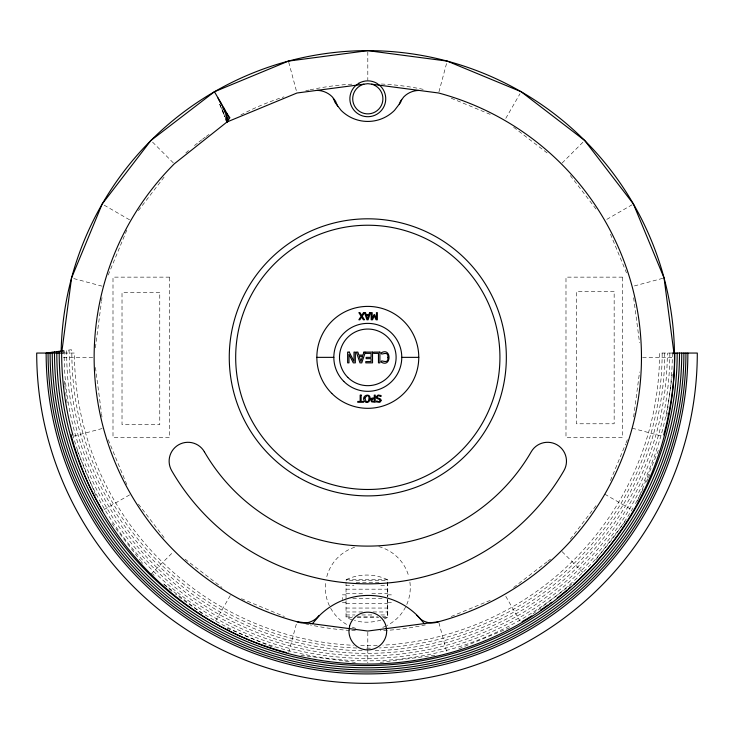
<?xml version="1.0" encoding="UTF-8"?>
<svg xmlns="http://www.w3.org/2000/svg" width="734" height="734" viewBox="0 0 734 734"><rect width="100%" height="100%" fill="white"/><g stroke="black" fill="none" stroke-linecap="round" stroke-linejoin="round"><path stroke-width="0.55" stroke-dasharray="3.67 2.75" d="M95.392 347.778L101.365 302.408M101.512 301.27L102.109 296.729M633.635 416.949L639.562 371.973M666.747 416.325L672.573 372.101M288.719 652.517L296.674 622.808M438.932 91.906L446.896 62.197M108.228 275.002L126.89 229.944M610.459 480.577L625.643 443.905M626.084 442.859L627.386 439.712M637.36 501.203L658.811 449.419M215.594 621.001L230.393 595.357M505.781 118.376L520.021 93.713M138.387 210.621L164.618 176.435M570.3 539.178L596.531 504.992M595.824 559.712L625.065 521.599M150.929 574.236L173.481 551.684M562.125 163.031L583.879 141.286M513.644 587.466L546.931 561.923M547.83 561.235L550.528 559.161M532.957 613.918L573.786 582.585M104.164 509.57L129.808 494.762M606.789 219.383L632.433 204.575M346.035 598.614L346.035 579.741C358.954 573.493 374.643 573.493 387.561 579.741L387.561 596.659M384.277 618.918L387.561 617.487L387.561 599.595M451.208 616.505L492.074 599.577M458.814 648.801L510.589 627.35M73.749 436.152L102.356 428.482M634.359 285.939L662.958 278.269M380.9 620.092C372.34 622.68 363.055 622.918 354.421 620.551M380.276 662.426L436.978 654.957M64.152 353.054L74.446 353.054A292.554 292.554 0 0 0 353.366 645.287M672.005 353.054L659.554 353.054A292.554 292.554 0 0 1 382.909 645.168M63.372 357.357L92.989 357.357M642.617 357.357L673.372 357.357M346.035 579.741L387.745 579.741L387.745 580.383L346.035 580.383M356.137 582.273L379.854 582.273M346.035 585.264L353.926 585.264M380.827 585.264L387.745 585.264M346.035 589.182L387.745 589.182M346.035 593.733L365.202 593.733M371.844 593.733L387.745 593.733M346.035 594.843L342.264 594.843L342.264 599.595M387.745 594.843L391.332 594.843L391.332 597.641M352.77 598.614L383.075 598.614M346.035 602.394L342.264 602.394L342.264 601.88M387.745 602.394L391.332 602.394L391.332 601.284M346.035 603.504L387.745 603.504M346.035 608.055L387.745 608.055M346.035 611.963L362.945 611.963M372.973 611.963L387.745 611.963M346.035 614.964L355.054 614.964M361.752 614.964L374.221 614.964M380.827 614.964L387.745 614.964M346.035 616.844L352.797 616.844M357.311 616.844L377.606 616.844M382.111 616.844L387.745 616.844M346.035 600.568L346.035 617.487L352.797 617.487M357.256 617.487L378.726 617.487M383.075 617.487L387.745 617.487L387.745 598.614M300.894 655.251L355.329 662.426M73.749 278.562L102.356 286.232M632.158 428.188L662.958 436.446M351.852 619.799L346.035 617.487M451.208 98.209L492.074 115.137M241.44 598.705L284.397 616.505M227.136 628.221L274.681 647.92M104.164 205.144L129.808 219.952M604.816 494.193L632.433 510.139M513.644 127.248L548.729 154.177M185.078 559.161L221.971 587.466M163.636 583.98L202.657 613.918M152.544 142.093L173.481 163.031M562.125 551.684L583.879 573.428M570.3 175.536L596.531 209.722M138.387 504.093L164.618 538.279M111.935 523.415L140.488 560.62M141.185 561.528L142.57 563.345M505.781 596.338L520.021 621.001M610.459 234.137L626.515 272.901M219.64 104.256L224.824 116.779M108.228 439.712L126.89 484.77M77.235 450.474L96.062 495.918M219.815 104.2L224.879 116.761L220.879 106.302M222.732 110.54L224.668 115.752M288.719 62.197L296.674 91.906M438.932 622.808L446.896 652.517M633.635 297.765L639.562 342.741M95.457 367.477L101.384 412.453M101.531 413.572L101.971 416.949M68.868 350.054L69.262 353.054A297.738 297.738 0 0 0 363.596 650.764M64.234 381.175L64.684 384.57M64.831 385.708L65.574 391.378M65.73 392.516L66.473 398.186M66.62 399.314L67.216 403.856M387.745 582.273L387.745 596.724M367.807 51.793L367.807 80.263M367.807 632.176L367.807 648.122M367.807 649.26L367.807 662.921M409.911 582.08A42.471 42.471 0 0 1 387.093 625.46M386.093 625.946A42.471 42.471 0 0 1 381.974 627.662M355.751 628.341A42.471 42.471 0 0 1 351.549 626.854M346.567 624.405A42.471 42.471 0 0 1 325.703 582.08M326.786 576.63A42.471 42.471 0 0 1 355.751 546.903M378.799 546.601A42.471 42.471 0 0 1 408.829 576.63M425.454 624.891A273.681 273.681 0 0 1 380.23 630.754M355.375 630.754A273.681 273.681 0 0 1 350.834 630.506M349.696 630.433A273.681 273.681 0 0 1 310.161 624.891M309.051 624.652A273.681 273.681 0 0 1 305.729 623.9M185.803 152.966A273.681 273.681 0 0 1 189.234 149.965M194.482 145.561A273.681 273.681 0 0 1 198.042 142.699M198.942 141.983A273.681 273.681 0 0 1 201.657 139.882M202.566 139.194A273.681 273.681 0 0 1 205.309 137.139M206.236 136.46A273.681 273.681 0 0 1 209.016 134.46M240.862 114.899A273.681 273.681 0 0 1 283.957 96.842M305.729 90.814A273.681 273.681 0 0 1 309.051 90.062M310.161 89.823A273.681 273.681 0 0 1 354.238 84.015M381.368 84.015A273.681 273.681 0 0 1 425.454 89.823M377.212 645.425A292.554 292.554 0 0 1 359.064 645.498M662.151 353.054A295.151 295.151 0 0 1 379.414 647.938M370.376 648.177A295.151 295.151 0 0 1 364.752 648.186M356.852 648.021A295.151 295.151 0 0 1 71.849 353.054L71.418 349.723L66.344 350.393L66.693 353.054A300.307 300.307 0 0 0 367 653.352A300.307 300.307 0 0 0 667.307 353.054M664.738 353.054A297.738 297.738 0 0 1 372.679 650.728M672.344 353.054A305.344 305.344 0 0 1 73.262 436.446M669.848 353.054A302.848 302.848 0 0 1 367.569 655.893A302.848 302.848 0 0 1 64.152 354.183M649.819 474.522A307.794 307.794 0 0 1 648.443 477.66M647.984 478.696A307.794 307.794 0 0 1 645.608 483.88M643.14 489.009A307.794 307.794 0 0 1 634.121 505.974M633.002 507.919A307.794 307.794 0 0 1 175.573 594.081M172.022 591.219A307.794 307.794 0 0 1 162.498 583.09M154.177 575.419A307.794 307.794 0 0 1 152.553 573.85M169.627 277.14L112.999 277.14L112.999 437.574L169.627 437.574L169.627 277.14M622.606 277.14L565.987 277.14L565.987 437.574L622.606 437.574L622.606 277.14M614.156 291.664L576.41 291.664L576.41 423.784L614.156 423.784L614.156 291.664M159.764 292.563L122.018 292.563L122.018 424.683L159.764 424.683L159.764 292.563"/><path stroke-width="1.1" d="M61.849 351.687L71.547 277.975L102.191 204.006L150.929 140.478L214.447 91.741L288.425 61.096L367.807 50.646L447.189 61.096L521.158 91.741L584.677 140.478L633.424 204.006L664.059 277.975L674.06 353.953M424.426 623.735L417.334 615.532A69.583 69.583 0 0 0 319.474 615.532L318.813 615.716A18.873 18.873 0 0 1 306.913 622.781L304.904 623.001A18.873 18.873 0 0 1 296.976 621.707A273.681 273.681 0 0 1 174.288 163.838L226.98 121.991L228.494 116.073L214.447 91.741M399.268 104.155L400.489 101.219L403.911 96.75A21.552 21.552 0 0 1 419.151 90.438M401.718 99.613L400.498 102.558L394.497 110.375A37.746 37.746 0 0 1 341.108 110.375L335.117 102.558L333.374 98.347M226.21 119.917L226.98 121.991L229.87 117.706L228.063 115.321M312.381 623.735L319.474 615.532M226.971 113.421L226.98 121.991L226.301 119.853L226.98 121.991L296.976 93.007L367.807 83.676L438.638 93.007A273.681 273.681 0 0 1 438.638 621.707A18.873 18.873 0 0 1 430.693 622.882L428.684 622.643A18.873 18.873 0 0 1 421.243 619.588L416.884 615.404M438.638 621.707L367.807 631.038L296.976 621.707M672.344 353.054L697.3 353.054A330.3 330.3 0 0 1 367 683.354A330.3 330.3 0 0 1 36.7 353.054L64.152 353.054L63.849 350.714L46.141 353.054A320.859 320.859 0 0 0 367 673.913A320.859 320.859 0 0 0 687.859 353.054M316.84 357.357L333.832 357.357M401.782 357.357L418.765 357.357M337.713 106.402L335.548 101.191L332.117 96.714A21.598 21.598 0 0 0 316.84 90.392M218.099 98.053L218.87 100.136M219.429 100.365L220.182 102.521M220.806 102.751L221.494 104.889M222.218 105.201L223.411 109.403M226.09 118.844L226.98 121.991L225.127 110.228M223.668 107.696L224.687 112.1M225.962 117.596L226.98 121.991M61.39 351.045L61.656 353.054A305.344 305.344 0 0 0 72.95 435.354M58.977 351.357L59.206 353.054A307.794 307.794 0 0 0 102.714 510.827M56.628 351.669L56.812 353.054A310.188 310.188 0 0 0 286.719 652.664M54.353 351.971L54.499 353.054A312.5 312.5 0 0 0 367 665.554A312.5 312.5 0 0 0 679.5 353.054M52.16 352.256L52.261 353.054A314.739 314.739 0 0 0 367 667.793A314.739 314.739 0 0 0 681.739 353.054M50.05 352.531L50.114 353.054A316.886 316.886 0 0 0 367 669.931A316.886 316.886 0 0 0 683.886 353.054M48.04 352.797L48.068 353.054A318.932 318.932 0 0 0 367 671.977A318.932 318.932 0 0 0 685.932 353.054M61.151 351.678A306.711 306.711 0 0 1 501.533 81.336A306.711 306.711 0 0 1 562.327 594.485A306.711 306.711 0 0 1 70.969 434.546M371.716 84.19A15.102 15.102 0 0 1 380.175 107.439A15.102 15.102 0 0 1 355.439 107.439A15.102 15.102 0 0 1 363.899 84.19M674.794 353.054A307.794 307.794 0 0 1 663.719 434.886M677.188 353.054A310.188 310.188 0 0 1 573.942 584.117M570.511 587.145A310.188 310.188 0 0 1 568.767 588.64M567.024 590.127A310.188 310.188 0 0 1 557.198 598.082M551.693 602.256A310.188 310.188 0 0 1 549.849 603.614M547.986 604.963A310.188 310.188 0 0 1 540.444 610.211M531.82 615.826A310.188 310.188 0 0 1 522.094 621.68M364.871 398.03C368.174 410.618 372.175 388.671 364.871 398.03M387.91 357.467C388.589 365.477 380.249 358.458 381.23 362.146C391.607 368.147 391.635 346.76 381.23 352.825C380.249 356.485 388.58 349.549 387.91 357.467M370.193 398.7L368.872 401.883L365.697 402.186A2.752 2.752 0 0 1 364.339 400.938C360.834 395.718 370.459 392.139 370.193 398.7M370.734 399.672L371.551 401.837L375.23 402.287L375.23 395.112L374.276 395.112L374.276 397.782L371.725 398.204L370.734 399.672M381.029 400.36L380.652 401.516A2.285 2.285 0 0 1 379.579 402.269L376.478 401.957C375.836 399.351 379.047 403.113 379.937 400.92L379.506 399.507L376.542 398.278L376.239 396.736L378.129 395.02L381.084 395.534C381.753 398.259 378.258 394.176 377.294 396.516C376.652 399.103 381.341 397.681 381.029 400.36M349.577 626.148L348.934 631.038A18.873 18.873 0 0 0 367.807 649.911A18.873 18.873 0 0 0 386.68 631.038L386.038 626.148A18.873 18.873 0 0 0 349.577 626.148M371.78 399.498L372.202 401.195L374.276 401.47L374.276 398.599L371.78 399.498M369.56 312.62L368.908 314.629L366.165 314.629L365.514 312.62L363.486 312.62L361.706 315.492L359.954 312.62L358.862 312.62L361.11 316.262L358.862 319.795L359.899 319.795L361.642 316.978L363.358 319.795L364.449 319.795L362.229 316.216L364.514 312.62L366.927 319.795L368.101 319.795L370.523 312.62L369.56 312.62M363.936 352.1L362.954 355.109L358.843 355.109L357.862 352.1L356.357 352.1L359.981 362.862L361.752 362.862L365.376 352.1L363.936 352.1M368.642 315.437L367.532 318.822L366.431 315.437L368.642 315.437M362.559 356.329L360.899 361.403L359.238 356.329L362.559 356.329M374.257 315.803L372.523 319.795L371.202 319.795L371.202 312.62L372.156 312.62L372.156 318.804L374.028 314.602L374.606 314.602L376.459 318.804L376.459 312.62L377.349 312.62L377.349 319.795L376.047 319.795L374.257 315.803M358.843 83.254L355.128 86.098A17.928 17.928 0 0 0 355.128 111.458A17.928 17.928 0 0 0 380.487 111.458A17.928 17.928 0 0 0 380.487 86.098L376.771 83.254A17.928 17.928 0 0 0 358.843 83.254M349.237 352.1L347.632 352.1L347.632 362.862L348.971 362.862L348.971 354.339L353.302 362.862L355.339 362.862L355.339 352.1L353.999 352.1L353.999 361.385L349.237 352.1M372.523 352.1L365.789 352.1L365.789 353.375L371.092 353.375L371.092 357.366L366.156 357.366L366.156 358.642L371.092 358.642L371.092 361.596L365.789 361.596L365.789 362.862L372.523 362.862L372.523 352.1M379.891 352.1L373.652 352.1L373.652 353.375L378.46 353.375L378.46 362.862L379.891 362.862L379.891 352.1M361.119 395.112L360.165 395.112L360.165 401.443L357.752 401.443L357.752 402.287L363.532 402.287L363.532 401.443L361.119 401.443L361.119 395.112M298.536 477.329A138.533 138.533 0 0 0 506.341 357.357A138.533 138.533 0 0 0 298.536 237.376A138.533 138.533 0 0 0 298.536 477.329M204.346 451.731A188.739 188.739 0 0 0 531.26 451.731A18.873 18.873 0 0 1 557.042 444.822A18.873 18.873 0 0 1 563.951 470.604A226.494 226.494 0 0 1 171.655 470.604A18.873 18.873 0 0 1 178.564 444.822A18.873 18.873 0 0 1 204.346 451.731M301.747 471.779A132.12 132.12 0 0 0 499.927 357.357A132.12 132.12 0 0 0 301.747 242.936A132.12 132.12 0 0 0 301.747 471.779M331.768 393.387A50.958 50.958 0 0 0 417.031 370.551A50.958 50.958 0 0 0 354.614 308.133A50.958 50.958 0 0 0 331.768 393.387M347.788 377.377A28.314 28.314 0 0 0 395.149 364.688A28.314 28.314 0 0 0 360.477 330.006A28.314 28.314 0 0 0 347.788 377.377M343.778 381.377A33.975 33.975 0 0 0 400.617 366.147A33.975 33.975 0 0 0 359.009 324.538A33.975 33.975 0 0 0 343.778 381.377"/></g></svg>
